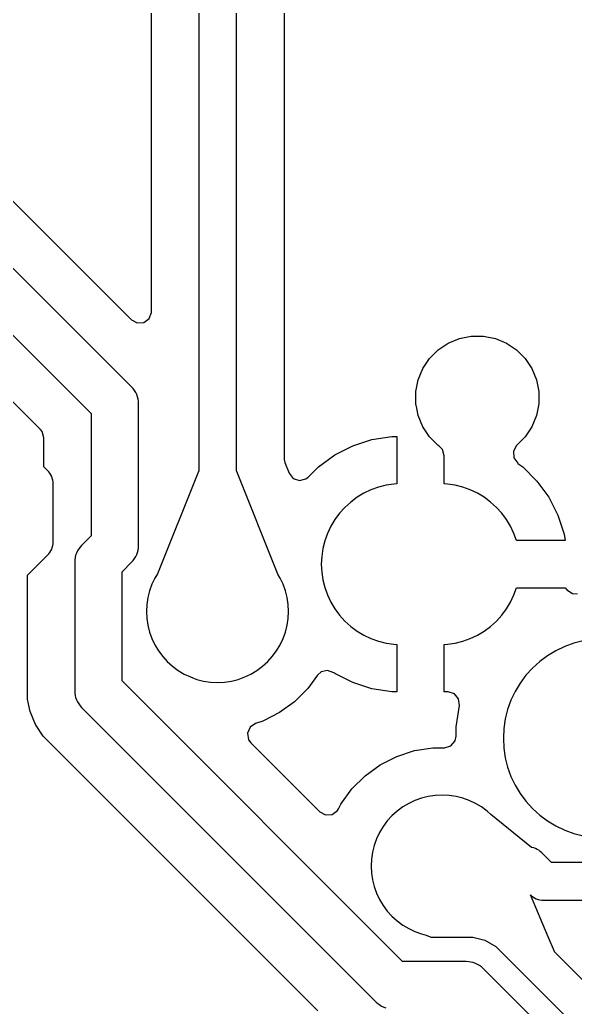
# Model space of a CAD drawing. Header units: metres. Extents: x 0.3 to 99.7, y 0.3 to 59.7.
# Drawn here: x 88.95 to 94.82, y 43.27 to 53.7 of the extents above; entities that cross this region are included whole.
import ezdxf

# ---------------------------------------------------------------- set-up
doc = ezdxf.new("R2010")
doc.units = ezdxf.units.M

msp = doc.modelspace()

# ---------------------------------------------------------------- linework, layer by layer
for points in [[(94.567, 42.955), (93.845, 43.677), (93.827, 43.693), (93.807, 43.708), (93.786, 43.721), (93.764, 43.731), (93.741, 43.739), (93.717, 43.745), (93.693, 43.749), (93.668, 43.75), (92.994, 43.75), (92.994, 43.75), (92.994, 43.75), (92.994, 43.75), (92.994, 43.75), (92.994, 43.75), (92.994, 43.75), (92.994, 43.75), (92.994, 43.75), (92.994, 43.75), (92.994, 43.75), (92.994, 43.75), (92.994, 43.75), (92.994, 43.75), (92.994, 43.75), (92.994, 43.75), (92.994, 43.75), (92.994, 43.75), (90.028, 46.716), (90.028, 46.716), (90.028, 46.716), (90.028, 46.716), (90.028, 46.716), (90.028, 46.716), (90.028, 46.716), (90.028, 46.716), (90.028, 46.716), (90.028, 46.716), (90.028, 46.716), (90.028, 46.716), (90.028, 46.716), (90.028, 46.716), (90.028, 46.716), (90.028, 46.716), (90.028, 46.716), (90.028, 46.716), (90.028, 47.869), (90.028, 47.869), (90.028, 47.869), (90.028, 47.869), (90.028, 47.869), (90.028, 47.869), (90.028, 47.869), (90.028, 47.869), (90.028, 47.869), (90.028, 47.869), (90.028, 47.869), (90.028, 47.869), (90.028, 47.869), (90.028, 47.869), (90.028, 47.869), (90.028, 47.869), (90.028, 47.869), (90.028, 47.869), (90.13, 47.971), (90.146, 47.989), (90.161, 48.009), (90.174, 48.03), (90.184, 48.052), (90.192, 48.075), (90.198, 48.099), (90.202, 48.123), (90.203, 48.148), (90.203, 49.647), (90.202, 49.672), (90.198, 49.696), (90.192, 49.72), (90.184, 49.743), (90.174, 49.765), (90.161, 49.786), (90.146, 49.806), (90.13, 49.824), (83.655, 56.299)], [(83.3, 55.946), (89.703, 49.543), (89.703, 49.543), (89.703, 49.543), (89.703, 49.543), (89.703, 49.543), (89.703, 49.543), (89.703, 49.543), (89.703, 49.543), (89.703, 49.543), (89.703, 49.543), (89.703, 49.543), (89.703, 49.543), (89.703, 49.543), (89.703, 49.543), (89.703, 49.543), (89.703, 49.543), (89.703, 49.543), (89.703, 49.543), (89.703, 48.251), (89.703, 48.251), (89.703, 48.251), (89.703, 48.251), (89.703, 48.251), (89.703, 48.251), (89.703, 48.251), (89.703, 48.251), (89.703, 48.251), (89.703, 48.251), (89.703, 48.251), (89.703, 48.251), (89.703, 48.251), (89.703, 48.251), (89.703, 48.251), (89.703, 48.251), (89.703, 48.251), (89.703, 48.251), (89.601, 48.149), (89.584, 48.131), (89.57, 48.111), (89.557, 48.09), (89.547, 48.068), (89.538, 48.045), (89.532, 48.021), (89.529, 47.997), (89.528, 47.972), (89.528, 46.613), (89.529, 46.588), (89.532, 46.564), (89.538, 46.54), (89.547, 46.517), (89.557, 46.495), (89.57, 46.474), (89.584, 46.454), (89.601, 46.436), (92.714, 43.323), (92.732, 43.307), (92.752, 43.292), (92.773, 43.279), (92.795, 43.269), (92.818, 43.261)], [(84.823, 55.838), (90.128, 50.534), (90.189, 50.5), (90.259, 50.505), (90.315, 50.547), (90.339, 50.612), (90.34, 50.621), (90.34, 55.551)], [(90.84, 55.729), (90.84, 48.933), (90.84, 48.933), (90.84, 48.933), (90.84, 48.933), (90.84, 48.933), (90.84, 48.933), (90.84, 48.933), (90.84, 48.933), (90.84, 48.933), (90.84, 48.933), (90.84, 48.933), (90.84, 48.933), (90.84, 48.933), (90.84, 48.933), (90.84, 48.933), (90.84, 48.933), (90.84, 48.933), (90.84, 48.933), (90.84, 48.933), (90.84, 48.933), (90.84, 48.933), (90.84, 48.933), (90.84, 48.933), (90.84, 48.933), (90.84, 48.933), (90.84, 48.933), (90.84, 48.933), (90.837, 48.929), (90.404, 47.85), (90.404, 47.85), (90.404, 47.85), (90.404, 47.85), (90.404, 47.85), (90.404, 47.85), (90.376, 47.804), (90.345, 47.738), (90.32, 47.668), (90.302, 47.597), (90.291, 47.524), (90.288, 47.451), (90.291, 47.377), (90.302, 47.304), (90.32, 47.233), (90.345, 47.164), (90.376, 47.097), (90.414, 47.034), (90.458, 46.975), (90.507, 46.92), (90.562, 46.871), (90.621, 46.827), (90.684, 46.789), (90.751, 46.758), (90.82, 46.733), (90.891, 46.715), (90.964, 46.704), (91.038, 46.701), (91.111, 46.704), (91.184, 46.715), (91.255, 46.733), (91.325, 46.758), (91.391, 46.789), (91.454, 46.827), (91.513, 46.871), (91.568, 46.92), (91.617, 46.975), (91.661, 47.034), (91.699, 47.097), (91.731, 47.164), (91.755, 47.233), (91.773, 47.304), (91.784, 47.377), (91.788, 47.451), (91.784, 47.524), (91.773, 47.597), (91.755, 47.668), (91.731, 47.738), (91.699, 47.804), (91.674, 47.846)], [(91.674, 47.846), (91.674, 47.846), (91.674, 47.846), (91.674, 47.846), (91.674, 47.846), (91.674, 47.846), (91.243, 48.929), (91.24, 48.932), (91.24, 48.932), (91.24, 48.932), (91.24, 48.932), (91.24, 48.932), (91.24, 48.932), (91.24, 48.932), (91.24, 48.932), (91.24, 48.932), (91.24, 48.932), (91.24, 48.932), (91.24, 48.932), (91.24, 48.932), (91.24, 48.932), (91.24, 48.932), (91.24, 48.932), (91.24, 48.932), (91.24, 48.932), (91.24, 55.73)], [(91.741, 55.623), (91.741, 49.069), (91.742, 49.062), (91.742, 49.062), (91.742, 49.062), (91.742, 49.062), (91.742, 49.062), (91.742, 49.062), (91.742, 49.062), (91.742, 49.062), (91.742, 49.062), (91.742, 49.062), (91.741, 49.058), (91.749, 49.024), (91.794, 48.912), (91.837, 48.857), (91.903, 48.834), (91.971, 48.851), (91.996, 48.871), (92.106, 48.98), (92.106, 48.98), (92.106, 48.98), (92.106, 48.98), (92.106, 48.98), (92.106, 48.98), (92.106, 48.98), (92.106, 48.98), (92.277, 49.105), (92.277, 49.105), (92.277, 49.105), (92.277, 49.105), (92.277, 49.105), (92.277, 49.105), (92.467, 49.201), (92.467, 49.201), (92.467, 49.201), (92.467, 49.201), (92.467, 49.201), (92.467, 49.201), (92.669, 49.267), (92.669, 49.267), (92.669, 49.267), (92.669, 49.267), (92.669, 49.267), (92.669, 49.267), (92.879, 49.3), (92.879, 49.3), (92.879, 49.3), (92.879, 49.3), (92.879, 49.3), (92.879, 49.3), (92.935, 49.3), (92.935, 49.3), (92.935, 49.3), (92.935, 49.3), (92.935, 49.3), (92.935, 49.3), (92.935, 49.3), (92.935, 49.3), (92.935, 49.3), (92.935, 49.3), (92.935, 49.3), (92.935, 49.3), (92.935, 49.3), (92.935, 49.3), (92.935, 49.3), (92.935, 49.3), (92.935, 49.3), (92.935, 49.3), (92.935, 49.3), (92.935, 49.3), (92.935, 49.3), (92.935, 49.3), (92.935, 49.3), (92.935, 49.3), (92.935, 49.3), (92.935, 49.3), (92.935, 49.3), (92.935, 49.3), (92.935, 49.3), (92.935, 49.3), (92.935, 49.3), (92.935, 49.3), (92.935, 49.3), (92.935, 49.3), (92.935, 48.798), (92.935, 48.798), (92.935, 48.798), (92.935, 48.798), (92.935, 48.798), (92.935, 48.798), (92.935, 48.798), (92.935, 48.798), (92.935, 48.798), (92.935, 48.798), (92.935, 48.798), (92.935, 48.798), (92.935, 48.798), (92.935, 48.798), (92.935, 48.798), (92.935, 48.798), (92.935, 48.798), (92.935, 48.798), (92.935, 48.798), (92.935, 48.798), (92.935, 48.798), (92.935, 48.798), (92.935, 48.798), (92.935, 48.798), (92.935, 48.798), (92.935, 48.798), (92.935, 48.798), (92.935, 48.798), (92.935, 48.798), (92.935, 48.798), (92.935, 48.798), (92.935, 48.798), (92.935, 48.798), (92.935, 48.798), (92.902, 48.796), (92.819, 48.784), (92.738, 48.763), (92.66, 48.735), (92.584, 48.7), (92.513, 48.657), (92.446, 48.607), (92.384, 48.551), (92.328, 48.489), (92.278, 48.422), (92.235, 48.351), (92.2, 48.275), (92.172, 48.197), (92.151, 48.116), (92.139, 48.033), (92.135, 47.95), (92.139, 47.867), (92.151, 47.784), (92.172, 47.703), (92.2, 47.625), (92.235, 47.549), (92.278, 47.478), (92.328, 47.411), (92.384, 47.349), (92.446, 47.293), (92.513, 47.243), (92.584, 47.2), (92.66, 47.165), (92.738, 47.137), (92.819, 47.116), (92.902, 47.104), (92.935, 47.102), (92.935, 47.102), (92.935, 47.102), (92.935, 47.102), (92.935, 47.102), (92.935, 47.102), (92.935, 47.102), (92.935, 47.102), (92.935, 47.102), (92.935, 47.102), (92.935, 47.102), (92.935, 47.102), (92.935, 47.102), (92.935, 47.102), (92.935, 47.102), (92.935, 47.102), (92.935, 47.102), (92.935, 47.102), (92.935, 47.102), (92.935, 47.102), (92.935, 47.102), (92.935, 47.102), (92.935, 47.102), (92.935, 47.102), (92.935, 47.102), (92.935, 47.102), (92.935, 47.102), (92.935, 47.102), (92.935, 47.102), (92.935, 47.102), (92.935, 47.102), (92.935, 47.102), (92.935, 47.102), (92.935, 47.102), (92.935, 46.6), (92.935, 46.6), (92.935, 46.6), (92.935, 46.6), (92.935, 46.6), (92.935, 46.6), (92.935, 46.6), (92.935, 46.6), (92.935, 46.6), (92.935, 46.6), (92.935, 46.6), (92.935, 46.6), (92.935, 46.6), (92.935, 46.6), (92.935, 46.6), (92.935, 46.6), (92.935, 46.6), (92.935, 46.6), (92.935, 46.6), (92.935, 46.6), (92.935, 46.6), (92.935, 46.6), (92.935, 46.6), (92.935, 46.6), (92.935, 46.6), (92.935, 46.6), (92.935, 46.6), (92.935, 46.6), (92.935, 46.6), (92.935, 46.6), (92.935, 46.6), (92.935, 46.6), (92.935, 46.6), (92.935, 46.6), (92.879, 46.6), (92.879, 46.6), (92.879, 46.6), (92.879, 46.6), (92.879, 46.6), (92.879, 46.6), (92.669, 46.633), (92.669, 46.633), (92.669, 46.633), (92.669, 46.633), (92.669, 46.633), (92.669, 46.633), (92.669, 46.633), (92.669, 46.633), (92.669, 46.633), (92.467, 46.699), (92.467, 46.699), (92.467, 46.699), (92.467, 46.699), (92.467, 46.699), (92.467, 46.699), (92.277, 46.795), (92.277, 46.795), (92.277, 46.795), (92.277, 46.795), (92.277, 46.795), (92.277, 46.795), (92.266, 46.803), (92.201, 46.827), (92.133, 46.811), (92.093, 46.776), (92.067, 46.74), (91.992, 46.636), (91.992, 46.636), (91.992, 46.636), (91.992, 46.636), (91.992, 46.636), (91.992, 46.636), (91.852, 46.497), (91.852, 46.497), (91.852, 46.497), (91.852, 46.497), (91.852, 46.497), (91.852, 46.497), (91.693, 46.381), (91.693, 46.381), (91.693, 46.381), (91.693, 46.381), (91.693, 46.381), (91.693, 46.381), (91.518, 46.292), (91.518, 46.292), (91.518, 46.292), (91.518, 46.292), (91.518, 46.292), (91.518, 46.292), (91.44, 46.267), (91.383, 46.227), (91.355, 46.163), (91.367, 46.094), (91.391, 46.061), (92.119, 45.333), (92.18, 45.3), (92.25, 45.305), (92.306, 45.346), (92.317, 45.364), (92.343, 45.415), (92.343, 45.415), (92.343, 45.415), (92.343, 45.415), (92.343, 45.415), (92.343, 45.415), (92.459, 45.575), (92.459, 45.575), (92.459, 45.575), (92.459, 45.575), (92.459, 45.575), (92.459, 45.575), (92.598, 45.714), (92.598, 45.714), (92.598, 45.714), (92.598, 45.714), (92.598, 45.714), (92.598, 45.714), (92.757, 45.83), (92.757, 45.83), (92.757, 45.83), (92.757, 45.83), (92.757, 45.83), (92.757, 45.83), (92.77, 45.836), (92.932, 45.919), (92.932, 45.919), (92.932, 45.919), (92.932, 45.919), (92.932, 45.919), (92.932, 45.919), (93.12, 45.98), (93.12, 45.98), (93.12, 45.98), (93.12, 45.98), (93.12, 45.98), (93.12, 45.98), (93.314, 46.01), (93.314, 46.01), (93.314, 46.01), (93.314, 46.01), (93.314, 46.01), (93.314, 46.01), (93.436, 46.01), (93.503, 46.03), (93.549, 46.083), (93.56, 46.134), (93.56, 46.232), (93.56, 46.232), (93.56, 46.232), (93.56, 46.232), (93.56, 46.232), (93.56, 46.232), (93.596, 46.457), (93.587, 46.526), (93.542, 46.579), (93.475, 46.6), (93.473, 46.6), (93.435, 46.6), (93.435, 46.6), (93.435, 46.6), (93.435, 46.6), (93.435, 46.6), (93.435, 46.6), (93.435, 46.6), (93.435, 46.6), (93.435, 46.6), (93.435, 46.6), (93.435, 46.6), (93.435, 46.6), (93.435, 46.6), (93.435, 46.6), (93.435, 46.6), (93.435, 46.6), (93.435, 46.6), (93.435, 46.6), (93.435, 46.6), (93.435, 46.6), (93.435, 46.6), (93.435, 46.6), (93.435, 46.6), (93.435, 46.6), (93.435, 46.6), (93.435, 46.6), (93.435, 46.6), (93.435, 46.6), (93.435, 46.6), (93.435, 46.6), (93.435, 46.6), (93.435, 46.6), (93.435, 46.6), (93.435, 46.6), (93.435, 47.102), (93.435, 47.102), (93.435, 47.102), (93.435, 47.102), (93.435, 47.102), (93.435, 47.102), (93.435, 47.102), (93.435, 47.102), (93.435, 47.102), (93.435, 47.102), (93.435, 47.102), (93.435, 47.102), (93.435, 47.102), (93.435, 47.102), (93.435, 47.102), (93.435, 47.102), (93.435, 47.102), (93.435, 47.102), (93.435, 47.102), (93.435, 47.102), (93.435, 47.102), (93.435, 47.102), (93.435, 47.102), (93.435, 47.102), (93.435, 47.102), (93.435, 47.102), (93.435, 47.102), (93.435, 47.102), (93.435, 47.102), (93.435, 47.102), (93.435, 47.102), (93.435, 47.102), (93.435, 47.102), (93.435, 47.102), (93.468, 47.104), (93.551, 47.116), (93.632, 47.137), (93.71, 47.165), (93.786, 47.2), (93.857, 47.243), (93.924, 47.293), (93.986, 47.349), (94.042, 47.411), (94.092, 47.478), (94.135, 47.549), (94.17, 47.625), (94.197, 47.7), (94.197, 47.7), (94.197, 47.7), (94.197, 47.7), (94.197, 47.7), (94.197, 47.7), (94.197, 47.7), (94.197, 47.7), (94.197, 47.7), (94.197, 47.7), (94.197, 47.7), (94.197, 47.7), (94.197, 47.7), (94.197, 47.7), (94.197, 47.7), (94.197, 47.7), (94.197, 47.7), (94.197, 47.7), (94.197, 47.7), (94.197, 47.7), (94.197, 47.7), (94.197, 47.7), (94.197, 47.7), (94.197, 47.7), (94.197, 47.7), (94.197, 47.7), (94.197, 47.7), (94.197, 47.7), (94.712, 47.7), (94.712, 47.7), (94.712, 47.7), (94.712, 47.7), (94.712, 47.7), (94.712, 47.7), (94.712, 47.7), (94.712, 47.7), (94.712, 47.7), (94.712, 47.7), (94.712, 47.7), (94.712, 47.7), (94.712, 47.7), (94.712, 47.7), (94.712, 47.7), (94.712, 47.7), (94.712, 47.7), (94.712, 47.7), (94.712, 47.7), (94.712, 47.7), (94.73, 47.679), (94.789, 47.641), (94.844, 47.637)], [(92.1, 43.229), (89.195, 46.134), (89.195, 46.134), (89.195, 46.134), (89.195, 46.134), (89.195, 46.134), (89.195, 46.134), (89.113, 46.257), (89.113, 46.257), (89.113, 46.257), (89.113, 46.257), (89.113, 46.257), (89.113, 46.257), (89.056, 46.394), (89.056, 46.394), (89.056, 46.394), (89.056, 46.394), (89.056, 46.394), (89.056, 46.394), (89.04, 46.476), (89.03, 46.524), (89.03, 46.524), (89.03, 46.524), (89.03, 46.524), (89.03, 46.524), (89.03, 46.524), (89.03, 47.833), (89.03, 47.833), (89.03, 47.833), (89.03, 47.833), (89.03, 47.833), (89.03, 47.833), (89.03, 47.833), (89.03, 47.833), (89.03, 47.833), (89.03, 47.833), (89.03, 47.833), (89.03, 47.833), (89.03, 47.833), (89.03, 47.833), (89.03, 47.833), (89.03, 47.833), (89.03, 47.833), (89.03, 47.833), (89.241, 48.045), (89.255, 48.059), (89.266, 48.075), (89.276, 48.092), (89.285, 48.109), (89.291, 48.128), (89.296, 48.147), (89.299, 48.166), (89.3, 48.186), (89.3, 48.8), (89.299, 48.82), (89.296, 48.839), (89.291, 48.858), (89.285, 48.877), (89.276, 48.894), (89.266, 48.911), (89.255, 48.927), (89.241, 48.941), (89.202, 48.98), (89.202, 48.98), (89.202, 48.98), (89.202, 48.98), (89.202, 48.98), (89.202, 48.98), (89.202, 48.98), (89.202, 48.98), (89.202, 48.98), (89.202, 48.98), (89.202, 48.98), (89.202, 48.98), (89.202, 48.98), (89.202, 48.98), (89.202, 48.98), (89.202, 48.98), (89.202, 48.98), (89.202, 48.98), (89.202, 49.285), (89.183, 49.352), (89.166, 49.372), (84.999, 53.54)], [(94.436, 49.646), (94.436, 49.646), (94.436, 49.646), (94.436, 49.646), (94.436, 49.646), (94.436, 49.646), (94.436, 49.646), (94.436, 49.646), (94.436, 49.646), (94.436, 49.646), (94.436, 49.646), (94.436, 49.646), (94.436, 49.646), (94.436, 49.646), (94.436, 49.646), (94.436, 49.646), (94.436, 49.646), (94.436, 49.646), (94.436, 49.646), (94.436, 49.646), (94.436, 49.646), (94.436, 49.646), (94.436, 49.646), (94.436, 49.646), (94.436, 49.646), (94.436, 49.646), (94.436, 49.646), (94.436, 49.646), (94.436, 49.646), (94.436, 49.646), (94.436, 49.646), (94.436, 49.646), (94.436, 49.646), (94.436, 49.646), (94.436, 49.646), (94.436, 49.646), (94.436, 49.646), (94.436, 49.646), (94.436, 49.646), (94.411, 49.52), (94.411, 49.52), (94.411, 49.52), (94.411, 49.52), (94.411, 49.52), (94.411, 49.52), (94.411, 49.52), (94.411, 49.52), (94.361, 49.402), (94.361, 49.402), (94.361, 49.402), (94.361, 49.402), (94.361, 49.402), (94.361, 49.402), (94.361, 49.402), (94.361, 49.402), (94.29, 49.295), (94.29, 49.295), (94.29, 49.295), (94.29, 49.295), (94.29, 49.295), (94.29, 49.295), (94.29, 49.295), (94.29, 49.295), (94.199, 49.204), (94.166, 49.143), (94.171, 49.073), (94.213, 49.017), (94.214, 49.016), (94.264, 48.98), (94.264, 48.98), (94.264, 48.98), (94.264, 48.98), (94.264, 48.98), (94.264, 48.98), (94.264, 48.98), (94.264, 48.98), (94.415, 48.829), (94.415, 48.829), (94.415, 48.829), (94.415, 48.829), (94.415, 48.829), (94.415, 48.829), (94.415, 48.829), (94.415, 48.829), (94.54, 48.658), (94.54, 48.658), (94.54, 48.658), (94.54, 48.658), (94.54, 48.658), (94.54, 48.658), (94.636, 48.468), (94.636, 48.468), (94.636, 48.468), (94.636, 48.468), (94.636, 48.468), (94.636, 48.468), (94.702, 48.266), (94.702, 48.266), (94.702, 48.266), (94.702, 48.266), (94.702, 48.266), (94.702, 48.266), (94.702, 48.266), (94.702, 48.266), (94.702, 48.266), (94.712, 48.2), (94.712, 48.2), (94.712, 48.2), (94.712, 48.2), (94.712, 48.2), (94.712, 48.2), (94.712, 48.2), (94.712, 48.2), (94.712, 48.2), (94.712, 48.2), (94.712, 48.2), (94.712, 48.2), (94.712, 48.2), (94.712, 48.2), (94.712, 48.2), (94.712, 48.2), (94.712, 48.2), (94.712, 48.2), (94.712, 48.2), (94.712, 48.2), (94.712, 48.2), (94.712, 48.2), (94.712, 48.2), (94.712, 48.2), (94.712, 48.2), (94.712, 48.2), (94.712, 48.2), (94.712, 48.2), (94.712, 48.2), (94.712, 48.2), (94.712, 48.2), (94.712, 48.2), (94.712, 48.2), (94.712, 48.2), (94.712, 48.2), (94.712, 48.2), (94.712, 48.2), (94.712, 48.2), (94.197, 48.2), (94.197, 48.2), (94.197, 48.2), (94.197, 48.2), (94.197, 48.2), (94.197, 48.2), (94.197, 48.2), (94.197, 48.2), (94.197, 48.2), (94.197, 48.2), (94.197, 48.2), (94.197, 48.2), (94.197, 48.2), (94.197, 48.2), (94.197, 48.2), (94.197, 48.2), (94.197, 48.2), (94.197, 48.2), (94.197, 48.2), (94.197, 48.2), (94.197, 48.2), (94.197, 48.2), (94.197, 48.2), (94.197, 48.2), (94.197, 48.2), (94.197, 48.2), (94.197, 48.2), (94.197, 48.2), (94.17, 48.275), (94.135, 48.351), (94.092, 48.422), (94.042, 48.489), (93.986, 48.551), (93.924, 48.607), (93.857, 48.657), (93.786, 48.7), (93.71, 48.735), (93.632, 48.763), (93.551, 48.784), (93.468, 48.796), (93.435, 48.798), (93.435, 48.798), (93.435, 48.798), (93.435, 48.798), (93.435, 48.798), (93.435, 48.798), (93.435, 48.798), (93.435, 48.798), (93.435, 48.798), (93.435, 48.798), (93.435, 48.798), (93.435, 48.798), (93.435, 48.798), (93.435, 48.798), (93.435, 48.798), (93.435, 48.798), (93.435, 48.798), (93.435, 48.798), (93.435, 48.798), (93.435, 48.798), (93.435, 48.798), (93.435, 48.798), (93.435, 48.798), (93.435, 48.798), (93.435, 48.798), (93.435, 48.798), (93.435, 48.798), (93.435, 48.798), (93.435, 48.798), (93.435, 48.798), (93.435, 48.798), (93.435, 48.798), (93.435, 48.798), (93.435, 48.798), (93.435, 49.095), (93.415, 49.162), (93.38, 49.198), (93.37, 49.205), (93.37, 49.205), (93.37, 49.205), (93.37, 49.205), (93.37, 49.205), (93.37, 49.205), (93.28, 49.295), (93.28, 49.295), (93.28, 49.295), (93.28, 49.295), (93.28, 49.295), (93.28, 49.295), (93.209, 49.402), (93.209, 49.402), (93.209, 49.402), (93.209, 49.402), (93.209, 49.402), (93.209, 49.402), (93.159, 49.52), (93.159, 49.52), (93.159, 49.52), (93.159, 49.52), (93.159, 49.52), (93.159, 49.52), (93.144, 49.598), (93.134, 49.646), (93.134, 49.646), (93.134, 49.646), (93.134, 49.646), (93.134, 49.646), (93.134, 49.646), (93.134, 49.774), (93.134, 49.774), (93.134, 49.774), (93.134, 49.774), (93.134, 49.774), (93.134, 49.774), (93.159, 49.9), (93.159, 49.9), (93.159, 49.9), (93.159, 49.9), (93.159, 49.9), (93.159, 49.9), (93.159, 49.9), (93.159, 49.9), (93.159, 49.9), (93.159, 49.9), (93.159, 49.9), (93.159, 49.9), (93.159, 49.9), (93.159, 49.9), (93.159, 49.9), (93.159, 49.9), (93.159, 49.9), (93.159, 49.9), (93.159, 49.9), (93.159, 49.9), (93.159, 49.9), (93.159, 49.9), (93.159, 49.9), (93.159, 49.9), (93.159, 49.9), (93.209, 50.018), (93.209, 50.018), (93.209, 50.018), (93.209, 50.018), (93.209, 50.018), (93.209, 50.018), (93.209, 50.018), (93.209, 50.018), (93.209, 50.018), (93.209, 50.018), (93.209, 50.018), (93.209, 50.018), (93.209, 50.018), (93.209, 50.018), (93.209, 50.018), (93.28, 50.125), (93.28, 50.125), (93.28, 50.125), (93.28, 50.125), (93.28, 50.125), (93.28, 50.125), (93.28, 50.125), (93.28, 50.125), (93.37, 50.215), (93.37, 50.215), (93.37, 50.215), (93.37, 50.215), (93.37, 50.215), (93.37, 50.215), (93.37, 50.215), (93.37, 50.215), (93.477, 50.286), (93.477, 50.286), (93.477, 50.286), (93.477, 50.286), (93.477, 50.286), (93.477, 50.286), (93.477, 50.286), (93.477, 50.286), (93.595, 50.336), (93.595, 50.336), (93.595, 50.336), (93.595, 50.336), (93.595, 50.336), (93.595, 50.336), (93.595, 50.336), (93.595, 50.336), (93.721, 50.361), (93.721, 50.361), (93.721, 50.361), (93.721, 50.361), (93.721, 50.361), (93.721, 50.361), (93.849, 50.361), (93.849, 50.361), (93.849, 50.361), (93.849, 50.361), (93.849, 50.361), (93.849, 50.361), (93.975, 50.336), (93.975, 50.336), (93.975, 50.336), (93.975, 50.336), (93.975, 50.336), (93.975, 50.336), (93.975, 50.336), (93.975, 50.336), (94.093, 50.286), (94.093, 50.286), (94.093, 50.286), (94.093, 50.286), (94.093, 50.286), (94.093, 50.286), (94.093, 50.286), (94.093, 50.286), (94.2, 50.215), (94.2, 50.215), (94.2, 50.215), (94.2, 50.215), (94.2, 50.215), (94.2, 50.215), (94.2, 50.215), (94.2, 50.215), (94.29, 50.125), (94.29, 50.125), (94.29, 50.125), (94.29, 50.125), (94.29, 50.125), (94.29, 50.125), (94.29, 50.125), (94.29, 50.125), (94.361, 50.018), (94.361, 50.018), (94.361, 50.018), (94.361, 50.018), (94.361, 50.018), (94.361, 50.018), (94.361, 50.018), (94.361, 50.018), (94.411, 49.9), (94.411, 49.9), (94.411, 49.9), (94.411, 49.9), (94.411, 49.9), (94.411, 49.9), (94.411, 49.9), (94.411, 49.9), (94.436, 49.774), (94.436, 49.774), (94.436, 49.774), (94.436, 49.774), (94.436, 49.774), (94.436, 49.774), (94.436, 49.646)], [(94.905, 47.14), (94.805, 47.115), (94.708, 47.08), (94.615, 47.036), (94.527, 46.983), (94.444, 46.922), (94.368, 46.852), (94.298, 46.776), (94.237, 46.693), (94.184, 46.605), (94.14, 46.512), (94.105, 46.415), (94.08, 46.315), (94.065, 46.213), (94.06, 46.11), (94.065, 46.007), (94.08, 45.905), (94.105, 45.805), (94.14, 45.708), (94.184, 45.615), (94.237, 45.527), (94.298, 45.444), (94.368, 45.368), (94.444, 45.298), (94.527, 45.237), (94.615, 45.184), (94.708, 45.14), (94.805, 45.105), (94.905, 45.08)], [(95.903, 44.799), (94.567, 44.799), (94.567, 44.799), (94.567, 44.799), (94.567, 44.799), (94.567, 44.799), (94.567, 44.799), (94.567, 44.799), (94.567, 44.799), (94.567, 44.799), (94.567, 44.799), (94.567, 44.799), (94.567, 44.799), (94.567, 44.799), (94.567, 44.799), (94.567, 44.799), (94.567, 44.799), (94.567, 44.799), (94.567, 44.799), (94.465, 44.901), (94.45, 44.915), (94.434, 44.926), (94.417, 44.936), (94.4, 44.945), (94.381, 44.951), (94.362, 44.956), (94.357, 44.957), (94.357, 44.957), (94.357, 44.957), (94.357, 44.957), (94.357, 44.957), (94.357, 44.957), (94.357, 44.957), (94.357, 44.957), (94.357, 44.957), (94.357, 44.957), (94.357, 44.957), (94.357, 44.957), (93.928, 45.304), (93.928, 45.304), (93.928, 45.304), (93.928, 45.304), (93.888, 45.34), (93.829, 45.384), (93.766, 45.421), (93.699, 45.453), (93.63, 45.478), (93.559, 45.496), (93.486, 45.506), (93.412, 45.51), (93.339, 45.506), (93.266, 45.496), (93.195, 45.478), (93.125, 45.453), (93.059, 45.421), (92.996, 45.384), (92.937, 45.34), (92.882, 45.29), (92.833, 45.236), (92.789, 45.177), (92.751, 45.114), (92.719, 45.047), (92.695, 44.978), (92.677, 44.906), (92.666, 44.834), (92.662, 44.76), (92.666, 44.686), (92.677, 44.614), (92.695, 44.542), (92.719, 44.473), (92.751, 44.406), (92.789, 44.343), (92.833, 44.284), (92.882, 44.23), (92.937, 44.18), (92.996, 44.136), (93.059, 44.099), (93.125, 44.067), (93.195, 44.042), (93.244, 44.03), (93.244, 44.03), (93.244, 44.03), (93.244, 44.03), (93.244, 44.03), (93.244, 44.03), (93.287, 44.011), (93.292, 44.01), (93.402, 44.01), (93.402, 44.01), (93.402, 44.01), (93.402, 44.01), (93.412, 44.01), (93.423, 44.01), (93.423, 44.01), (93.423, 44.01), (93.423, 44.01), (93.736, 44.01), (93.736, 44.01), (93.736, 44.01), (93.736, 44.01), (93.736, 44.01), (93.736, 44.01), (93.736, 44.01), (93.736, 44.01), (93.865, 43.976), (93.865, 43.976), (93.865, 43.976), (93.865, 43.976), (93.865, 43.976), (93.865, 43.976), (93.865, 43.976), (93.865, 43.976), (93.865, 43.976), (93.865, 43.976), (93.98, 43.91), (93.98, 43.91), (93.98, 43.91), (93.98, 43.91), (93.98, 43.91), (93.98, 43.91), (93.98, 43.91), (93.98, 43.91), (94.9, 42.989)], [(95.241, 43.214), (94.602, 43.853), (94.602, 43.853), (94.602, 43.853), (94.602, 43.853), (94.602, 43.853), (94.602, 43.853), (94.602, 43.853), (94.602, 43.853), (94.602, 43.853), (94.602, 43.853), (94.602, 43.853), (94.602, 43.853), (94.602, 43.853), (94.602, 43.853), (94.602, 43.853), (94.602, 43.853), (94.602, 43.853), (94.602, 43.853), (94.602, 43.853), (94.602, 43.853), (94.602, 43.853), (94.602, 43.853), (94.602, 43.853), (94.602, 43.853), (94.602, 43.853), (94.602, 43.853), (94.602, 43.854), (94.601, 43.858), (94.535, 44.011), (94.345, 44.455), (94.345, 44.455), (94.345, 44.455), (94.345, 44.455), (94.345, 44.455), (94.345, 44.455), (94.345, 44.455), (94.345, 44.455), (94.345, 44.455), (94.345, 44.455), (94.345, 44.455), (94.345, 44.455), (94.345, 44.455), (94.345, 44.455), (94.345, 44.455), (94.345, 44.455), (94.345, 44.455), (94.345, 44.455), (94.345, 44.455), (94.345, 44.455), (94.345, 44.455), (94.345, 44.455), (94.345, 44.455), (94.345, 44.455), (94.345, 44.455), (94.345, 44.455), (94.345, 44.455), (94.345, 44.455), (94.345, 44.455), (94.345, 44.455), (94.345, 44.455), (94.345, 44.455), (94.345, 44.455), (94.345, 44.455), (94.345, 44.455), (94.345, 44.455), (94.345, 44.455), (94.345, 44.455), (94.345, 44.455), (94.345, 44.455), (94.345, 44.455), (94.345, 44.455), (94.345, 44.455), (94.345, 44.455), (94.345, 44.455), (94.345, 44.455), (94.345, 44.455), (94.345, 44.455), (94.345, 44.455), (94.345, 44.455), (94.345, 44.455), (94.345, 44.455), (94.345, 44.455), (94.345, 44.455), (94.345, 44.455), (94.345, 44.455), (94.345, 44.455), (94.345, 44.455), (94.357, 44.444), (94.373, 44.433), (94.39, 44.423), (94.408, 44.414), (94.426, 44.408), (94.445, 44.403), (94.465, 44.4), (94.484, 44.399), (95.905, 44.399)]]:
    msp.add_lwpolyline(points)

doc.saveas('drawing.dxf')
